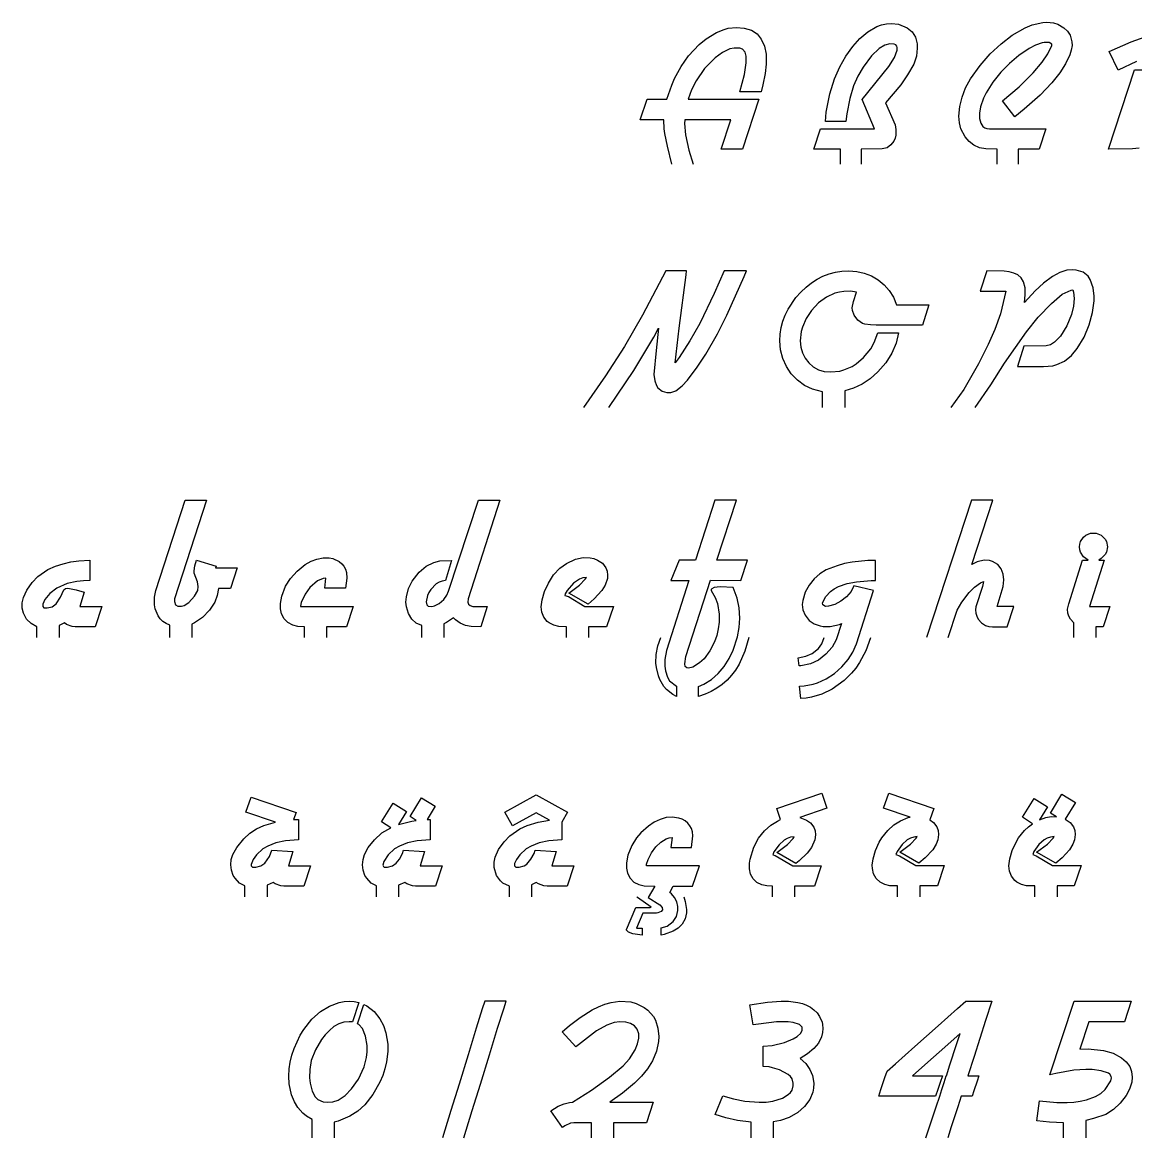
# Model space of a CAD drawing. Extents: x -244 to 636, y 181 to 479.
# Drawn here: x -243.9 to 51.6, y 181.4 to 477.4 of the extents above; entities that cross this region are included whole.
import ezdxf

# ---------------------------------------------------------------- set-up
doc = ezdxf.new("R2010")
doc.units = 0
doc.header["$LTSCALE"] = 6.669376
doc.header["$MEASUREMENT"] = 0

msp = doc.modelspace()

# ---------------------------------------------------------------- linework, layer by layer
at = {"linetype": 'Continuous'}
for points in [[(-26.78343, 439.814667), (-26.78343, 443.793884), (-33.861506, 443.793884), (-32.065576, 449.181672), (-17.698139, 449.181672), (-20.97307, 456.893605), (-13.894994, 465.661967), (-12.451208, 468.126969), (-11.746922, 470.028541), (-11.711708, 470.697613), (-11.782136, 471.08497), (-12.028636, 471.401899), (-12.521636, 471.613185), (-13.648494, 471.718828), (-14.986638, 471.366685), (-16.465638, 470.451113), (-18.543283, 468.514326), (-20.761784, 465.556325), (-22.135142, 463.161752), (-23.262, 460.520679), (-24.283214, 457.210534), (-25.093144, 453.160889), (-25.304429, 451.083245), (-30.692218, 451.083245), (-30.516147, 453.618675), (-29.56536, 458.40782), (-28.33286, 462.457466), (-26.959502, 465.626753), (-25.339644, 468.479112), (-23.5085, 471.014542), (-21.606927, 473.162614), (-19.494069, 474.888115), (-17.099496, 476.296688), (-15.831781, 476.754473), (-14.564066, 477.036188), (-13.225923, 477.141831), (-11.32435, 476.89533), (-9.070635, 475.979759), (-7.767705, 474.888115), (-7.239491, 474.219044), (-6.852133, 473.479543), (-6.394347, 471.718828), (-6.359133, 470.59197), (-6.570419, 468.443897), (-7.309919, 466.295825), (-8.929777, 463.513895), (-10.760921, 460.872822), (-14.775352, 456.013248), (-12.275136, 450.238102), (-12.06385, 448.970387), (-12.099065, 447.456171), (-12.275136, 446.681457), (-12.592065, 445.906742), (-13.36678, 444.885527), (-14.387995, 444.146027), (-15.690924, 443.829098), (-21.21957, 443.793884), (-21.21957, 439.814667)], [(14.875093, 439.814667), (14.875093, 443.793884), (11.846663, 443.829098), (10.156376, 444.146027), (8.677375, 444.779884), (7.40966, 445.765885), (6.318017, 446.998385), (5.191159, 449.146458), (4.803802, 450.766316), (4.662945, 452.527032), (4.909445, 455.097676), (5.508088, 457.562677), (6.458874, 460.027678), (7.797018, 462.457466), (10.297233, 465.943682), (13.008735, 469.042541), (15.931522, 471.718828), (18.85431, 473.972543), (22.234883, 475.944544), (24.101241, 476.719259), (26.988814, 477.353116), (28.045243, 477.423545), (29.805958, 477.247474), (30.932816, 476.89533), (32.51746, 475.979759), (33.538675, 475.064187), (34.207746, 474.042972), (34.665533, 472.282257), (34.700747, 471.261042), (34.489461, 470.028541), (34.137318, 468.796041), (33.01046, 466.401468), (31.461031, 464.006895), (29.312958, 461.365822), (26.214099, 458.126106), (22.023597, 454.358175), (19.523381, 452.35096), (16.248451, 456.611891), (20.650239, 460.274179), (24.41817, 464.042109), (26.812743, 466.859254), (28.326957, 469.042541), (29.312958, 471.296256), (29.348172, 471.613185), (28.643886, 472.070971), (27.270528, 472.070971), (26.742314, 472.000542), (25.016813, 471.33147), (23.291312, 470.486327), (20.615025, 468.619969), (18.114809, 466.507111), (15.825879, 464.147752), (13.677807, 461.541894), (11.881877, 458.724749), (11.212805, 457.280963), (10.43809, 454.956819), (10.156376, 453.33696), (10.156376, 451.85796), (10.473305, 450.660673), (11.071948, 449.745101), (11.529734, 449.428173), (12.093163, 449.252101), (12.797449, 449.181672), (27.763529, 449.181672), (26.002813, 443.793884), (20.438953, 443.793884), (20.438953, 439.814667)], [(-71.505598, 439.814667), (-72.702884, 444.533384), (-73.336742, 447.913957), (-73.512813, 449.181672), (-73.618456, 451.576245), (-79.886602, 451.576245), (-78.090673, 457.034463), (-72.808527, 457.034463), (-71.540812, 460.731965), (-70.801312, 462.49268), (-69.040596, 465.697182), (-67.068596, 468.54954), (-64.251451, 471.542756), (-62.420307, 473.056972), (-59.638377, 474.712044), (-57.631162, 475.521973), (-56.539518, 475.838902), (-54.391446, 476.050187), (-52.278587, 475.874116), (-50.412229, 475.310687), (-48.898014, 474.395115), (-47.771156, 472.986543), (-46.961227, 471.120185), (-46.468227, 468.936898), (-46.468227, 466.295825), (-46.714727, 463.866038), (-47.348584, 460.837608), (-47.841585, 459.006463), (-53.475873, 459.006463), (-52.208159, 463.584323), (-51.820801, 466.683182), (-51.785587, 468.408683), (-52.067301, 469.500327), (-52.771587, 470.310255), (-53.475873, 470.556756), (-54.954874, 470.59197), (-56.116946, 470.34547), (-58.053733, 469.429898), (-60.025735, 468.021326), (-62.842879, 465.133753), (-65.096594, 461.858822), (-66.293881, 459.499464), (-67.209453, 457.034463), (-48.405014, 457.069677), (-52.771587, 443.793884), (-58.44109, 443.793884), (-55.870446, 451.576245), (-68.08981, 451.576245), (-68.125024, 450.590245), (-67.878524, 447.597029), (-66.962952, 443.476955), (-65.871309, 439.814667)], [(51.814899, 467.000111), (46.920111, 464.746395), (44.595966, 469.676398), (50.406327, 472.247042), (56.32233, 474.395115)], [(52.5544, 444.040384), (50.75847, 443.864313), (44.349466, 443.793884), (51.25147, 464.852039), (56.920973, 464.852039)], [(-88.197179, 375.231631), (-81.612103, 385.056422), (-76.329957, 393.859999), (-75.027028, 396.254572), (-75.6961, 390.303354), (-76.259529, 383.964779), (-76.013029, 382.309707), (-75.555243, 381.006777), (-75.2031, 380.408134), (-74.111457, 379.527777), (-72.878956, 379.210848), (-71.787312, 379.210848), (-70.484383, 379.633419), (-68.794096, 380.936349), (-67.315096, 382.485778), (-64.779665, 385.93678), (-62.52595, 389.352568), (-59.391877, 394.740356), (-56.891661, 399.740788), (-52.313801, 409.952937), (-51.715158, 411.467151), (-57.666376, 411.467151), (-60.23702, 405.480719), (-64.075379, 397.451858), (-66.716452, 392.873998), (-69.604025, 388.436996), (-70.590026, 387.063638), (-69.568811, 396.289786), (-67.737667, 410.375508), (-67.59681, 411.467151), (-73.125456, 411.467151), (-79.323174, 399.670359), (-84.041891, 391.430212), (-89.11275, 383.612636), (-94.923111, 375.231631)], [(-31.502147, 375.231631), (-31.502147, 379.386919), (-34.213649, 380.055991), (-36.326507, 381.041992), (-38.192865, 382.415349), (-39.812723, 384.140851), (-41.115652, 386.112852), (-42.066439, 388.22571), (-42.629867, 390.51464), (-42.805939, 392.909213), (-42.73551, 394.669928), (-42.453796, 396.395429), (-42.031224, 398.085716), (-41.432581, 399.705574), (-40.657867, 401.290217), (-38.615437, 404.353862), (-37.312507, 405.797648), (-35.903935, 407.135792), (-34.460149, 408.26265), (-32.945934, 409.24865), (-31.396504, 410.058579), (-29.776646, 410.657223), (-28.086359, 411.115009), (-26.360858, 411.361509), (-24.564929, 411.467151), (-22.452071, 411.326294), (-20.444855, 410.868508), (-18.543283, 410.129008), (-16.712139, 409.072579), (-15.127495, 407.734435), (-13.789352, 406.22022), (-12.697708, 404.459505), (-11.852565, 402.487504), (-3.295488, 402.487504), (-5.020989, 397.064501), (-17.275568, 397.064501), (-18.824997, 397.099715), (-20.268784, 397.275786), (-20.937856, 397.487072), (-22.170356, 398.332216), (-23.085928, 399.670359), (-23.543714, 400.973289), (-23.614143, 401.607146), (-23.332428, 403.332647), (-22.522499, 405.797648), (-24.071929, 406.079363), (-25.832644, 406.008934), (-27.02993, 405.832863), (-28.227217, 405.515934), (-30.480932, 404.494719), (-32.558576, 402.945289), (-34.460149, 400.938074), (-35.903935, 398.790002), (-36.854722, 396.536286), (-37.17165, 395.339), (-37.418151, 392.909213), (-37.277293, 391.218926), (-36.854722, 389.704711), (-36.150435, 388.296138), (-35.164435, 387.028424), (-33.967148, 385.971994), (-32.593791, 385.232494), (-31.044361, 384.774708), (-29.31886, 384.633851), (-26.959502, 384.880351), (-25.832644, 385.162066), (-23.684571, 386.112852), (-22.628142, 386.746709), (-20.656141, 388.436996), (-18.719354, 390.76114), (-17.768568, 392.416212), (-16.852996, 395.057285), (-11.32435, 395.057285), (-11.993422, 392.240141), (-13.155494, 389.599068), (-14.740138, 387.063638), (-16.817782, 384.669065), (-18.860211, 382.837921), (-21.008284, 381.394135), (-23.262, 380.302491), (-25.621358, 379.598205), (-25.621358, 375.231631)], [(8.95909, 375.231631), (13.149592, 381.218063), (16.776665, 386.957995), (22.587026, 395.268571), (25.756313, 399.212573), (29.24253, 402.769218), (32.130102, 405.269434), (34.454246, 406.361077), (34.876819, 406.396292), (35.123319, 405.797648), (35.264176, 404.107362), (35.088104, 402.100146), (34.595104, 399.916859), (33.362603, 396.853215), (31.637102, 394.106499), (30.087673, 392.521855), (28.99603, 391.852783), (27.798743, 391.535855), (21.917954, 391.50064), (20.192453, 386.042423), (27.164885, 386.042423), (29.594673, 386.288923), (30.686316, 386.570638), (32.728746, 387.521424), (34.524675, 388.965211), (36.038891, 390.831569), (37.905249, 393.859999), (39.278607, 397.134929), (40.158964, 400.445074), (40.61675, 403.508719), (40.61675, 404.706005), (40.299822, 406.994935), (39.560321, 409.143007), (38.961678, 410.058579), (37.623534, 411.079794), (35.79239, 411.643223), (34.700747, 411.748866), (33.362603, 411.643223), (31.425816, 411.04458), (29.524244, 409.98815), (27.094457, 408.192221), (24.946384, 406.185005), (22.094026, 403.086147), (22.305311, 405.093362), (22.234883, 406.994935), (21.847525, 408.50915), (21.213668, 409.636008), (20.33331, 410.375508), (19.241667, 410.833294), (18.009166, 411.185437), (16.706237, 411.396723), (12.057948, 411.467151), (10.297233, 406.079363), (17.128809, 406.079363), (15.755451, 400.057717), (14.241235, 395.902428), (12.48052, 391.887998), (9.909876, 386.746709), (6.001088, 379.950348), (2.514872, 375.231631)], [(-204.791743, 314.170026), (-204.791743, 317.444956), (-205.742529, 317.867528), (-206.587673, 318.430957), (-207.291959, 319.135243), (-207.855388, 319.909958), (-208.665317, 321.776316), (-208.841388, 322.797531), (-208.841388, 324.875175), (-208.454031, 326.671104), (-200.706884, 350.581617), (-195.037381, 350.581617), (-203.488814, 324.382175), (-203.559242, 323.748317), (-203.277528, 322.797531), (-202.643671, 322.445388), (-201.65767, 322.480602), (-200.988598, 322.656674), (-199.720884, 323.466603), (-198.171454, 325.156889), (-197.361525, 326.671104), (-197.220668, 327.657105), (-197.431954, 328.92482), (-198.277097, 331.248964), (-198.312311, 331.882822), (-198.101026, 333.220965), (-197.64324, 334.699966), (-192.501951, 333.080108), (-192.642808, 332.622322), (-186.902876, 332.622322), (-188.628377, 327.164105), (-191.797665, 327.164105), (-192.185022, 325.262532), (-192.854094, 323.501817), (-194.192237, 321.424173), (-196.058595, 319.487386), (-198.171454, 318.008385), (-198.910954, 317.656242), (-198.910954, 314.170026)], [(-137.884563, 314.170026), (-137.884563, 317.304099), (-139.363564, 317.973171), (-140.490422, 318.994386), (-141.441208, 320.543815), (-141.969423, 322.30453), (-142.075065, 323.572245), (-141.969423, 324.980818), (-141.405994, 327.164105), (-140.455207, 329.136105), (-138.588849, 331.530678), (-136.757706, 333.080108), (-134.644847, 334.101323), (-133.060204, 334.48868), (-130.031773, 334.594323), (-131.616417, 329.241749), (-132.46156, 329.100892), (-133.271489, 328.819177), (-134.046204, 328.361391), (-135.454777, 326.917605), (-136.018205, 326.107675), (-136.405562, 325.262532), (-136.757706, 323.60746), (-136.54642, 322.867959), (-136.229491, 322.515817), (-135.208276, 322.410173), (-134.50399, 322.55103), (-133.236275, 323.184888), (-132.074203, 324.206103), (-131.229059, 325.368175), (-130.771273, 326.424604), (-122.848055, 350.581617), (-117.178552, 350.581617), (-125.594771, 324.452603), (-125.700414, 323.572245), (-125.489128, 322.973602), (-125.031342, 322.656674), (-124.291842, 322.410173), (-120.523911, 322.410173), (-122.249412, 317.022385), (-124.820056, 317.057599), (-126.299057, 317.374528), (-127.672415, 317.937957), (-128.904915, 318.818314), (-129.468344, 319.381743), (-131.334703, 318.114028), (-132.003774, 317.7971), (-132.003774, 314.170026)], [(-51.116515, 314.170026), (-52.13773, 310.507738), (-53.68716, 307.056736), (-54.637945, 305.507307), (-55.694375, 304.133949), (-56.856447, 302.866234), (-58.159376, 301.704162), (-59.567949, 300.718161), (-61.082163, 299.837804), (-62.702021, 299.098303), (-64.427523, 298.49966), (-64.427523, 301.140733), (-62.983736, 301.774591), (-61.011735, 303.042305), (-59.215805, 304.591735), (-57.631162, 306.422879), (-56.293018, 308.570952), (-55.201374, 310.824667), (-54.074517, 314.346097), (-53.68716, 316.775885), (-53.511088, 319.311314), (-53.651945, 321.987602), (-54.180159, 324.59346), (-55.271803, 327.445819), (-58.687591, 327.586676), (-60.272235, 327.410605), (-60.941306, 327.093676), (-61.082163, 326.88239), (-61.082163, 326.600676), (-59.99052, 324.804746), (-59.356662, 323.149674), (-58.969305, 320.367744), (-58.969305, 318.219671), (-59.180591, 316.458956), (-59.603162, 314.698241), (-60.166592, 313.007954), (-61.399092, 310.578167), (-62.948522, 308.500523), (-64.145808, 307.40888), (-65.976952, 306.317236), (-67.10381, 306.000307), (-67.561596, 306.070736), (-67.984167, 306.493308), (-68.08981, 307.197594), (-67.772882, 309.099166), (-61.258235, 329.347392), (-53.158945, 329.241749), (-51.398229, 334.699966), (-59.532734, 334.699966), (-54.391446, 350.581617), (-60.131377, 350.581617), (-65.272666, 334.699966), (-69.568811, 334.699966), (-71.752098, 329.241749), (-66.998167, 329.241749), (-72.949385, 310.719024), (-73.40717, 308.324451), (-73.40717, 306.563736), (-73.231099, 305.296021), (-72.66767, 303.640949), (-72.139455, 302.654948), (-70.308312, 301.211162), (-70.308312, 298.49966), (-71.294312, 298.99266), (-72.91417, 300.330804), (-73.618456, 301.140733), (-74.674885, 302.971877), (-75.097457, 303.993092), (-75.590458, 306.176379), (-75.731315, 307.303236), (-75.660886, 309.62738), (-75.238314, 311.951525), (-74.428385, 314.170026)], [(1.810586, 314.170026), (4.240373, 321.424173), (5.472873, 323.572245), (7.374446, 326.072461), (8.853447, 327.551462), (10.402876, 328.643106), (11.212805, 329.030463), (10.931091, 327.657105), (9.135161, 322.30453), (9.099947, 321.494602), (9.170376, 320.614244), (9.416876, 319.804315), (9.804233, 319.064814), (10.649376, 318.078814), (11.776234, 317.339314), (12.656592, 317.092814), (13.607378, 317.022385), (17.480951, 317.022385), (19.241667, 322.410173), (14.839879, 322.410173), (16.459737, 327.657105), (16.635808, 329.453034), (16.459737, 330.96725), (15.931522, 332.411036), (14.980736, 333.573108), (13.607378, 334.312609), (12.797449, 334.594323), (11.424091, 334.664752), (9.522518, 334.206966), (8.149161, 333.573108), (13.677807, 350.581617), (8.008304, 350.581617), (-3.894132, 314.170026)], [(35.158533, 314.170026), (35.158533, 318.0436), (34.278175, 319.064814), (33.855604, 319.804315), (33.609103, 320.614244), (33.538675, 321.705887), (33.820389, 323.079245), (37.517891, 334.699966), (38.961678, 334.699966), (37.764391, 335.580324), (36.954462, 336.77761), (36.743177, 337.446682), (36.672748, 338.186182), (36.743177, 338.925683), (36.954462, 339.594754), (37.764391, 340.792041), (38.32782, 341.285041), (39.630749, 341.813256), (40.37025, 341.883684), (41.144965, 341.813256), (42.483108, 341.285041), (43.539538, 340.228612), (43.856466, 339.594754), (44.102966, 338.186182), (43.856466, 336.77761), (43.539538, 336.143753), (42.483108, 335.087323), (41.849251, 334.699966), (43.257823, 334.699966), (39.349035, 322.410173), (44.736824, 322.410173), (42.976108, 317.022385), (41.039322, 317.022385), (41.039322, 314.170026)], [(-240.041263, 314.170026), (-240.041263, 317.022385), (-241.590692, 317.832314), (-242.787979, 319.064814), (-243.562694, 320.57903), (-243.914836, 321.952387), (-243.914836, 323.36096), (-243.633122, 324.734317), (-242.752764, 326.706319), (-241.273763, 328.748748), (-239.759549, 330.333392), (-237.118476, 332.164536), (-235.146474, 333.080108), (-233.104045, 333.74918), (-231.026401, 334.206966), (-228.913543, 334.523895), (-225.990755, 334.664752), (-225.990755, 329.241749), (-227.681042, 329.206534), (-229.406543, 329.030463), (-231.977187, 328.502248), (-234.794331, 327.269747), (-236.590261, 325.861175), (-237.89319, 324.276532), (-238.491833, 322.973602), (-238.491833, 322.374959), (-238.174905, 322.022816), (-237.294547, 322.022816), (-235.956404, 322.339745), (-234.935189, 323.079245), (-233.737902, 324.875175), (-232.927973, 326.811961), (-232.470187, 327.12889), (-231.801116, 327.234533), (-229.617829, 326.847176), (-227.469756, 326.178104), (-228.667042, 322.410173), (-222.821468, 322.410173), (-224.546968, 317.022385), (-229.864329, 317.022385), (-230.709472, 317.092814), (-232.153258, 317.585813), (-232.751902, 318.008385), (-234.160474, 317.304099), (-234.160474, 314.170026)], [(-169.014009, 314.170026), (-169.014009, 317.022385), (-170.73951, 317.057599), (-172.148082, 317.409742), (-173.415797, 318.114028), (-174.437012, 319.100029), (-175.106084, 320.402958), (-175.387798, 321.776316), (-175.387798, 323.149674), (-175.000441, 325.156889), (-174.014441, 327.762748), (-172.711511, 329.840392), (-170.950796, 331.777178), (-168.802723, 333.537894), (-167.288508, 334.418251), (-165.703864, 334.981681), (-164.084006, 335.263395), (-162.499363, 335.263395), (-161.513362, 335.087323), (-159.823075, 334.312609), (-159.118789, 333.713965), (-158.55536, 333.044894), (-158.132789, 332.270179), (-157.851074, 331.389821), (-157.780646, 329.91082), (-158.132789, 327.269747), (-163.591006, 327.269747), (-163.309292, 329.91082), (-164.084006, 329.805178), (-165.598222, 329.17132), (-167.570223, 327.445819), (-168.873152, 325.649889), (-169.859153, 323.466603), (-170.035224, 322.480602), (-170.035224, 322.410173), (-156.055145, 322.410173), (-157.851074, 317.022385), (-163.13322, 317.022385), (-163.13322, 314.170026)], [(-99.500971, 314.170026), (-99.500971, 317.022385), (-101.472972, 317.057599), (-102.84633, 317.409742), (-104.07883, 318.008385), (-104.642259, 318.430957), (-105.487403, 319.593029), (-105.980403, 320.895958), (-106.156474, 322.30453), (-105.945189, 324.170889), (-105.276117, 326.38939), (-104.290116, 328.607891), (-102.881544, 330.791178), (-101.226472, 332.516679), (-99.500971, 333.784394), (-97.106398, 334.981681), (-95.028754, 335.404252), (-93.232824, 335.333823), (-92.176395, 335.087323), (-91.225609, 334.699966), (-89.92268, 333.854822), (-89.007108, 332.657536), (-88.690179, 331.741964), (-88.584536, 330.685535), (-88.61975, 329.805178), (-89.218394, 328.044462), (-90.133965, 326.600676), (-92.105966, 324.417389), (-93.761039, 323.008816), (-98.831899, 325.966818), (-96.014754, 328.044462), (-94.500539, 329.66432), (-94.183611, 330.122106), (-95.134397, 329.981249), (-96.049969, 329.66432), (-97.634612, 328.607891), (-99.324899, 326.600676), (-99.817899, 325.720318), (-99.888328, 325.332961), (-98.972756, 325.016032), (-94.570968, 322.410173), (-87.035107, 322.410173), (-88.831036, 317.022385), (-93.620182, 317.022385), (-93.620182, 314.170026)], [(-18.824997, 314.064383), (-20.057498, 310.648595), (-21.677356, 307.514522), (-22.663356, 306.035522), (-23.790214, 304.662163), (-25.762215, 302.725377), (-29.001931, 300.436447), (-31.678219, 299.133518), (-34.460149, 298.288374), (-35.833506, 298.077088), (-37.242079, 298.00666), (-37.629436, 301.28159), (-36.396936, 301.316805), (-34.037577, 301.739376), (-32.840291, 302.091519), (-30.586575, 303.147949), (-28.368074, 304.62695), (-26.396073, 306.387665), (-24.741, 308.289237), (-23.473286, 310.296452), (-22.522499, 312.479739), (-17.944639, 326.671104), (-23.226785, 327.868391), (-23.895857, 326.38939), (-25.128358, 324.980818), (-26.642573, 323.783531), (-28.262431, 322.903174), (-29.917503, 322.445388), (-30.727432, 322.410173), (-31.431718, 322.832745), (-31.502147, 323.325745), (-30.621789, 325.016032), (-29.389289, 326.354175), (-28.438503, 327.058462), (-27.311645, 327.657105), (-24.9875, 328.467034), (-22.522499, 328.960034), (-18.613711, 329.241749), (-17.451639, 329.241749), (-17.451639, 334.594323), (-19.529284, 334.594323), (-23.684571, 334.171751), (-25.691787, 333.784394), (-27.663788, 333.220965), (-30.516147, 332.094107), (-32.206433, 331.037678), (-33.720648, 329.734749), (-35.058792, 328.079677), (-36.115221, 326.178104), (-36.784293, 323.994817), (-36.889936, 322.903174), (-36.713864, 321.494602), (-36.150435, 320.086029), (-35.094006, 318.712672), (-33.720648, 317.7971), (-32.136005, 317.233671), (-31.326075, 317.057599), (-29.494932, 317.057599), (-26.994716, 317.621028), (-26.501716, 317.832314), (-27.910288, 313.536169), (-29.001931, 311.564167), (-30.621789, 309.768238), (-32.629005, 308.183594), (-34.741863, 307.162379), (-37.312507, 306.634165), (-37.699865, 306.59895), (-37.981579, 308.782237), (-35.93915, 309.204809), (-34.248863, 309.944309), (-32.593791, 311.212025), (-31.678219, 312.514954), (-31.044361, 314.170026)], [(-114.643122, 245.326059), (-114.643122, 248.143203), (-116.368623, 248.988347), (-117.00248, 249.551776), (-118.023695, 251.030777), (-118.657553, 253.108421), (-118.657553, 254.516993), (-118.375838, 255.890351), (-117.530695, 257.862352), (-116.01648, 259.939996), (-114.502264, 261.524639), (-111.861192, 263.355784), (-109.889191, 264.236141), (-107.001617, 265.116499), (-104.008402, 265.644713), (-107.529832, 267.651929), (-113.797978, 264.165712), (-115.875623, 267.792786), (-107.529832, 272.441074), (-99.219256, 267.792786), (-100.733471, 265.151713), (-100.733471, 260.432996), (-104.184473, 260.22171), (-106.719903, 259.658281), (-108.867976, 258.813138), (-110.170905, 258.038423), (-111.861192, 256.488994), (-112.741549, 255.256493), (-113.23455, 254.16485), (-113.23455, 253.566207), (-112.917621, 253.214064), (-112.072478, 253.214064), (-110.734334, 253.530992), (-109.994834, 253.988778), (-108.90319, 255.291708), (-108.093261, 256.841137), (-107.776332, 257.68628), (-102.212472, 257.369352), (-103.409759, 253.601421), (-97.564184, 253.601421), (-99.324899, 248.178418), (-104.607045, 248.178418), (-105.452188, 248.248847), (-106.895975, 248.777061), (-107.494618, 249.164419), (-108.762333, 248.530561), (-108.762333, 245.326059)], [(-44.813154, 245.326059), (-44.813154, 248.178418), (-46.32737, 248.213632), (-47.665513, 248.530561), (-48.933228, 249.164419), (-49.954443, 250.115205), (-50.623515, 251.347706), (-50.940444, 252.756278), (-50.940444, 254.235278), (-50.764372, 255.326922), (-49.743157, 258.496209), (-48.475442, 260.890782), (-46.890798, 262.862783), (-45.235726, 264.341784), (-43.475011, 265.433428), (-42.629867, 265.855999), (-43.651082, 268.778787), (-31.678219, 272.828431), (-30.340075, 268.849215), (-37.559008, 266.384214), (-35.727864, 265.679928), (-34.741863, 265.010856), (-33.861506, 263.81357), (-33.509362, 262.862783), (-33.40372, 261.806354), (-33.579791, 260.432996), (-34.460149, 258.460995), (-35.587006, 256.94678), (-37.699865, 254.869136), (-38.615437, 254.16485), (-43.651082, 257.122851), (-40.833938, 259.200495), (-39.319723, 260.820353), (-39.038009, 261.278139), (-39.988795, 261.137282), (-40.869152, 260.820353), (-41.714295, 260.362567), (-43.052439, 259.130067), (-44.425797, 257.298923), (-44.707512, 256.45378), (-44.108868, 256.312923), (-39.425366, 253.566207), (-31.889504, 253.566207), (-33.685434, 248.178418), (-38.932365, 248.178418), (-38.932365, 245.326059)], [(-11.606065, 245.326059), (-11.606065, 248.248847), (-13.648494, 248.284061), (-15.021852, 248.600989), (-16.254353, 249.234847), (-17.275568, 250.185634), (-17.944639, 251.418134), (-18.296783, 252.826706), (-18.331997, 253.707064), (-18.120711, 255.39735), (-17.451639, 257.615852), (-16.465638, 259.799139), (-15.796567, 260.961211), (-14.211923, 262.933212), (-12.556851, 264.412213), (-10.796136, 265.503856), (-8.753706, 266.348999), (-8.260705, 266.454643), (-15.303566, 268.849215), (-13.930209, 272.828431), (-1.992559, 268.778787), (-3.013774, 265.750356), (-2.062988, 265.081284), (-1.18263, 263.883998), (-0.830487, 262.933212), (-0.724844, 261.876783), (-0.93613, 260.503425), (-1.393916, 259.270924), (-2.274274, 257.827137), (-4.246275, 255.64385), (-5.936561, 254.235278), (-11.007422, 257.19328), (-8.155063, 259.270924), (-6.640847, 260.890782), (-6.359133, 261.348568), (-7.309919, 261.207711), (-8.190277, 260.890782), (-9.03542, 260.432996), (-10.408778, 259.23571), (-11.746922, 257.369352), (-12.028636, 256.559422), (-11.113064, 256.242494), (-6.746491, 253.636635), (0.789371, 253.636635), (-1.006559, 248.248847), (-5.725276, 248.248847), (-5.725276, 245.326059)], [(24.875956, 245.326059), (24.875956, 248.248847), (22.657454, 248.284061), (21.284096, 248.600989), (20.051596, 249.234847), (19.488167, 249.657419), (18.643024, 250.819491), (18.150024, 252.12242), (17.973952, 253.530992), (18.185237, 255.39735), (18.85431, 257.615852), (19.84031, 259.799139), (20.509382, 260.961211), (22.094026, 262.933212), (23.115241, 263.919212), (24.206884, 264.729141), (21.530597, 266.454643), (24.629455, 271.419859), (28.1861, 269.201358), (26.038028, 265.78557), (27.763529, 266.419428), (29.136887, 266.630714), (30.545459, 266.5955), (28.960815, 267.5815), (32.02446, 272.581931), (35.616319, 270.36343), (32.904817, 265.926428), (34.207746, 265.081284), (35.123319, 263.883998), (35.475462, 262.933212), (35.581105, 261.876783), (35.369819, 260.503425), (34.912032, 259.270924), (33.996461, 257.827137), (32.059674, 255.64385), (30.369387, 254.235278), (25.298527, 257.19328), (28.150886, 259.270924), (29.665101, 260.890782), (29.946816, 261.348568), (28.99603, 261.207711), (28.115672, 260.890782), (27.270528, 260.432996), (25.897171, 259.23571), (24.559027, 257.369352), (24.277313, 256.559422), (25.192885, 256.242494), (29.559458, 253.636635), (37.095319, 253.636635), (35.29939, 248.248847), (30.72153, 248.248847), (30.72153, 245.326059)], [(-184.825232, 245.326059), (-184.825232, 248.248847), (-186.233804, 248.988347), (-187.431091, 250.256062), (-187.924091, 251.030777), (-188.417092, 252.439349), (-188.557949, 253.812707), (-188.452306, 255.221279), (-188.029734, 256.594637), (-187.008519, 258.460995), (-185.142161, 260.749925), (-183.522303, 262.193712), (-181.726373, 263.355784), (-179.789586, 264.236141), (-176.725942, 265.151713), (-184.543518, 267.792786), (-183.17016, 271.807217), (-171.232511, 267.722357), (-171.901582, 265.820785), (-170.598653, 265.820785), (-170.598653, 260.432996), (-174.049655, 260.22171), (-176.585085, 259.658281), (-178.733158, 258.813138), (-180.036087, 258.038423), (-181.761588, 256.488994), (-182.606731, 255.256493), (-183.17016, 253.953564), (-183.134946, 253.566207), (-182.782803, 253.214064), (-181.937659, 253.214064), (-180.599516, 253.530992), (-179.578301, 254.270493), (-178.3458, 256.066422), (-177.641514, 257.68628), (-172.077654, 257.369352), (-173.27494, 253.601421), (-167.429366, 253.601421), (-169.190081, 248.178418), (-174.472227, 248.178418), (-175.31737, 248.248847), (-176.761156, 248.777061), (-177.3598, 249.164419), (-178.944443, 248.424918), (-178.944443, 245.326059)], [(-149.927856, 245.326059), (-149.927856, 248.248847), (-151.301214, 248.988347), (-152.4985, 250.256062), (-152.9915, 251.030777), (-153.449286, 252.439349), (-153.625358, 253.812707), (-153.484501, 255.221279), (-153.097143, 256.594637), (-152.075928, 258.460995), (-150.45607, 260.503425), (-148.448855, 262.299354), (-146.124711, 263.672712), (-148.589712, 265.222142), (-145.490853, 270.187359), (-141.934208, 267.968857), (-144.082281, 264.517856), (-140.560851, 265.433428), (-139.363564, 265.609499), (-140.983422, 266.630714), (-137.919778, 271.595931), (-134.327918, 269.37743), (-136.475991, 265.820785), (-135.666062, 265.820785), (-135.666062, 260.432996), (-139.117064, 260.22171), (-141.652494, 259.658281), (-143.800567, 258.813138), (-145.103496, 258.038423), (-146.828997, 256.488994), (-147.955854, 254.728279), (-148.237569, 253.777492), (-148.061498, 253.390135), (-147.850212, 253.214064), (-147.005069, 253.214064), (-145.666925, 253.530992), (-144.64571, 254.270493), (-143.835781, 255.291708), (-143.025852, 256.841137), (-142.708923, 257.68628), (-137.145063, 257.369352), (-138.342349, 253.601421), (-132.496775, 253.601421), (-134.25749, 248.178418), (-139.539636, 248.178418), (-140.384779, 248.248847), (-141.828565, 248.777061), (-142.427209, 249.164419), (-144.047067, 248.424918), (-144.047067, 245.326059)], [(-68.33631, 245.326059), (-67.948953, 244.128773), (-67.632024, 242.015914), (-67.632024, 241.100342), (-68.019382, 239.480485), (-68.758882, 238.107127), (-69.850526, 237.050697), (-71.188669, 236.205554), (-73.512813, 235.325197), (-74.357957, 235.149125), (-74.357957, 237.085912), (-72.738099, 237.578912), (-71.118241, 238.811413), (-70.308312, 240.114342), (-69.920954, 241.663772), (-69.920954, 242.790629), (-70.202668, 243.987916), (-70.766097, 245.149988), (-71.576027, 246.100774), (-72.069027, 246.488131), (-71.153455, 248.178418), (-66.012166, 248.178418), (-64.216237, 253.601421), (-78.196316, 253.601421), (-78.196316, 253.988778), (-77.808958, 255.256493), (-76.928601, 257.052423), (-75.731315, 258.637067), (-74.463599, 259.834353), (-73.019813, 260.714711), (-72.245098, 260.961211), (-71.470384, 261.066853), (-71.752098, 258.460995), (-66.293881, 258.460995), (-65.941738, 261.559854), (-66.012166, 262.545854), (-66.293881, 263.426212), (-66.716452, 264.200927), (-67.279881, 264.905213), (-67.984167, 265.503856), (-68.758882, 265.926428), (-69.674454, 266.243356), (-71.399955, 266.489856), (-73.055027, 266.348999), (-74.639671, 265.891214), (-76.1891, 265.151713), (-77.703316, 264.130498), (-79.745745, 262.299354), (-80.872603, 260.996425), (-82.175533, 258.953995), (-83.161533, 256.348137), (-83.54889, 254.340921), (-83.54889, 252.967564), (-83.267176, 251.594206), (-82.598104, 250.291276), (-81.576889, 249.270061), (-80.309174, 248.600989), (-78.900602, 248.213632), (-76.013029, 248.178418), (-77.808958, 245.185202), (-74.674885, 243.248415), (-74.076242, 242.4737), (-74.005813, 241.875057), (-74.322742, 241.417271), (-75.2031, 241.100342), (-75.625671, 241.029914), (-79.217531, 241.029914), (-80.872603, 237.050697), (-79.393602, 237.050697), (-79.393602, 235.149125), (-81.858604, 235.536482), (-82.985461, 235.959054), (-83.54889, 236.452054), (-83.54889, 236.698554), (-81.048674, 242.4737), (-79.851388, 242.544129), (-77.24553, 242.508915), (-76.963815, 242.614558), (-80.590888, 245.114773), (-80.76696, 245.326059)], [(-167.006794, 181.412095), (-167.006794, 186.271669), (-168.450581, 187.116812), (-169.436581, 187.891527), (-170.73951, 189.440957), (-171.655082, 190.919957), (-172.429797, 192.751101), (-173.098869, 195.709103), (-173.204511, 197.716318), (-173.098869, 199.653105), (-172.817154, 201.484249), (-172.394583, 203.315393), (-171.795939, 205.111323), (-170.176081, 208.597539), (-169.225295, 210.146968), (-167.042008, 212.85847), (-164.788293, 214.865685), (-162.358505, 216.344686), (-159.823075, 217.295472), (-158.520146, 217.541972), (-157.182002, 217.612401), (-155.843859, 217.541972), (-154.576144, 217.260258), (-156.266431, 212.118969), (-157.182002, 212.189398), (-158.590575, 212.04854), (-159.928719, 211.625969), (-161.196433, 210.921683), (-162.39372, 209.900468), (-163.520577, 208.703182), (-164.506578, 207.435467), (-166.126436, 204.723965), (-167.21808, 201.871607), (-167.605437, 199.547462), (-167.71108, 197.258532), (-167.535008, 195.84996), (-166.936365, 193.737102), (-166.16165, 192.293315), (-165.457364, 191.553815), (-164.048792, 190.919957), (-162.88672, 190.814314), (-161.478148, 190.955172), (-160.10479, 191.377743), (-158.203217, 192.57503), (-156.512931, 194.335745), (-154.717001, 196.90639), (-153.167572, 200.251748), (-152.533714, 202.71675), (-152.357643, 204.230965), (-152.357643, 205.886037), (-152.815429, 208.351039), (-153.660572, 210.358254), (-154.576144, 211.414683), (-154.963502, 211.661183), (-153.273215, 216.802472), (-152.463286, 216.415115), (-150.526499, 214.936114), (-148.977069, 212.964112), (-148.026283, 211.168183), (-147.392426, 209.26661), (-146.93464, 206.23818), (-146.899426, 204.266179), (-147.251568, 201.519463), (-147.67414, 199.68832), (-148.237569, 197.927604), (-148.977069, 196.166889), (-150.843428, 192.891959), (-153.026715, 190.145243), (-154.893073, 188.454956), (-157.005931, 187.081598), (-160.069576, 185.813883), (-161.126005, 185.567383), (-161.126005, 181.412095)], [(-121.192983, 217.612401), (-121.813288, 215.607136), (-123.413024, 210.435664), (-125.600417, 203.364467), (-127.983697, 195.660029), (-130.171091, 188.588832), (-131.770826, 183.41736), (-132.391132, 181.412095)], [(-126.721629, 181.412095), (-126.101323, 183.41736), (-124.501588, 188.588832), (-122.314194, 195.660029), (-119.930914, 203.364467), (-117.743521, 210.435664), (-116.143785, 215.607136), (-115.523479, 217.612401)], [(-115.523479, 217.612401), (-116.993351, 217.612401), (-119.723112, 217.612401), (-121.192983, 217.612401)], [(-92.845467, 181.412095), (-92.845467, 185.356097), (-97.564184, 185.356097), (-98.374113, 185.250454), (-99.888328, 184.581383), (-100.5574, 184.123597), (-103.656258, 188.560599), (-101.649043, 189.7931), (-100.134828, 190.391743), (-98.655827, 190.743886), (-97.881113, 190.814314), (-92.845467, 193.983602), (-88.056322, 197.434604), (-84.464462, 200.463034), (-82.774176, 202.364606), (-81.259961, 204.688751), (-80.626103, 206.343823), (-80.309174, 207.78761), (-80.309174, 208.984896), (-80.696532, 210.182182), (-81.400818, 211.132969), (-82.457247, 211.731612), (-83.689747, 212.083755), (-85.274392, 212.189398), (-86.859035, 211.978112), (-88.725393, 211.309041), (-91.507323, 209.759611), (-96.296469, 206.097323), (-96.965541, 205.49868), (-100.592614, 209.477896), (-98.655827, 211.203397), (-95.803469, 213.35147), (-92.634181, 215.323471), (-90.979109, 216.168614), (-89.324036, 216.837686), (-87.633749, 217.295472), (-85.274392, 217.647615), (-82.386818, 217.43633), (-80.978246, 217.048972), (-78.865388, 215.957329), (-77.914602, 215.253043), (-76.400386, 213.562756), (-75.872172, 212.576755), (-75.2031, 210.463897), (-74.9566, 208.28061), (-75.027028, 206.942466), (-75.590458, 204.336608), (-76.682101, 201.765964), (-77.949816, 199.68832), (-79.53446, 197.716318), (-81.436032, 195.885175), (-84.605319, 193.244102), (-87.950678, 190.814314), (-76.470815, 190.814314), (-78.23153, 185.356097), (-86.964678, 185.356097), (-86.964678, 181.412095)], [(-50.482658, 181.412095), (-50.482658, 185.567383), (-54.109731, 185.989955), (-57.20859, 186.659027), (-59.99052, 187.539384), (-57.983305, 192.539815), (-55.130946, 191.729887), (-52.13773, 191.131243), (-48.369799, 190.849529), (-46.468227, 190.849529), (-44.707512, 191.096029), (-42.172081, 191.941173), (-40.657867, 192.856744), (-40.059223, 193.420173), (-39.601437, 194.054031), (-39.284509, 195.145674), (-39.284509, 195.920389), (-39.601437, 197.012032), (-40.059223, 197.64589), (-40.657867, 198.209319), (-42.982011, 199.441819), (-44.77794, 199.970034), (-45.693512, 200.18132), (-47.278156, 200.286963), (-47.278156, 205.709966), (-44.918798, 205.850823), (-41.573438, 206.660752), (-39.284509, 207.646752), (-38.228079, 208.245395), (-37.277293, 209.196182), (-36.92515, 209.970897), (-36.92515, 210.745611), (-37.664651, 211.485112), (-39.354937, 211.978112), (-40.657867, 212.189398), (-43.721511, 212.154184), (-48.545871, 211.55554), (-49.954443, 211.344254), (-50.834801, 216.661615), (-46.116084, 217.401115), (-42.453796, 217.647615), (-40.552223, 217.612401), (-38.052008, 217.295472), (-36.854722, 217.013758), (-35.727864, 216.591186), (-34.706649, 216.062971), (-33.791077, 215.358685), (-32.981148, 214.548756), (-32.312076, 213.59797), (-31.643004, 212.04854), (-31.502147, 211.485112), (-31.431718, 210.393468), (-31.537362, 209.301825), (-31.819076, 208.174967), (-32.629005, 206.519895), (-33.861506, 205.040894), (-35.516578, 203.667536), (-37.453364, 202.47025), (-35.93915, 201.061677), (-34.88272, 199.547462), (-34.178434, 197.89239), (-33.861506, 195.885175), (-33.931934, 194.511817), (-34.108006, 193.525816), (-34.917935, 191.5186), (-36.291292, 189.687457), (-38.087222, 188.067599), (-40.340938, 186.799884), (-42.700296, 185.989955), (-44.601869, 185.637811), (-44.601869, 181.412095)], [(-14.35278, 199.089676), (-12.184706, 201.01604), (-7.014682, 205.609675), (-0.844009, 211.092402), (4.326014, 215.686037), (6.494088, 217.612401)], [(6.494088, 217.612401), (8.292626, 217.612401), (11.632769, 217.612401), (13.431307, 217.612401)], [(13.431307, 217.612401), (11.778842, 212.490676), (8.709981, 202.978901), (7.057517, 197.857176)], [(32.482246, 181.412095), (32.482246, 185.356097), (28.714315, 185.496954), (25.333742, 185.849098), (26.038028, 191.166458), (30.686316, 190.7791), (33.397818, 190.743886), (35.158533, 190.849529), (36.848819, 191.096029), (38.503892, 191.483387), (40.898465, 192.32853), (42.307037, 193.138459), (43.504323, 194.194888), (45.018538, 196.519032), (45.159396, 197.293747), (45.124181, 197.681104), (44.70161, 198.314962), (44.384681, 198.561462), (42.41268, 199.160105), (40.088536, 199.477034), (38.32782, 199.547462), (35.158533, 199.300962), (30.439816, 198.491033), (28.819958, 198.103676), (35.264176, 217.612401), (50.406327, 217.612401), (48.645612, 212.189398), (39.13775, 212.189398), (36.813605, 204.935251), (38.996892, 205.005679), (43.081752, 204.583108), (45.652396, 203.878822), (47.870897, 202.646321), (49.103398, 201.519463), (50.018969, 200.286963), (50.51197, 198.948819), (50.652827, 197.505033), (50.547184, 196.166889), (49.948541, 194.300531), (49.068183, 192.645459), (47.518754, 190.567815), (45.722825, 188.877528), (43.64518, 187.609813), (40.440679, 186.482955), (38.363035, 185.989955), (38.363035, 181.412095)], [(4.979873, 209.090539), (1.711464, 206.178186), (-4.358439, 200.769529), (-7.626848, 197.857176)], [(1.3528, 197.857176), (2.293152, 200.769529), (4.039521, 206.178186), (4.979873, 209.090539)], [(-16.606496, 192.434173), (-16.022199, 194.159673), (-14.937077, 197.364176), (-14.35278, 199.089676)], [(-7.626848, 197.857176), (-6.104807, 197.857176), (-2.822052, 197.857176), (0.29637, 197.857176)], [(0.29637, 197.857176), (-0.328357, 196.036466), (-0.94526, 194.231406), (-1.569988, 192.434173)], [(-0.372701, 192.434173), (0.190728, 194.231406), (0.754156, 196.036466), (1.317585, 197.857176)], [(1.317585, 197.857176), (1.342366, 197.857176), (1.351496, 197.857176), (1.3528, 197.857176)], [(7.057517, 197.857176), (7.815277, 197.857176), (9.222545, 197.857176), (9.980304, 197.857176)], [(9.980304, 197.857176), (9.514693, 196.451212), (8.649986, 193.840136), (8.184375, 192.434173)], [(-1.569988, 192.434173), (-7.127326, 192.434173), (-13.537635, 192.434173), (-16.606496, 192.434173)], [(-4.070203, 181.412095), (-3.111592, 184.269671), (-1.331313, 189.576597), (-0.372701, 192.434173)], [(5.296802, 192.434173), (4.374709, 189.576597), (2.66225, 184.269671), (1.740157, 181.412095)], [(8.184375, 192.434173), (7.435745, 192.434173), (6.045432, 192.434173), (5.296802, 192.434173)]]:
    msp.add_lwpolyline(points, dxfattribs=at)

doc.saveas('drawing.dxf')
